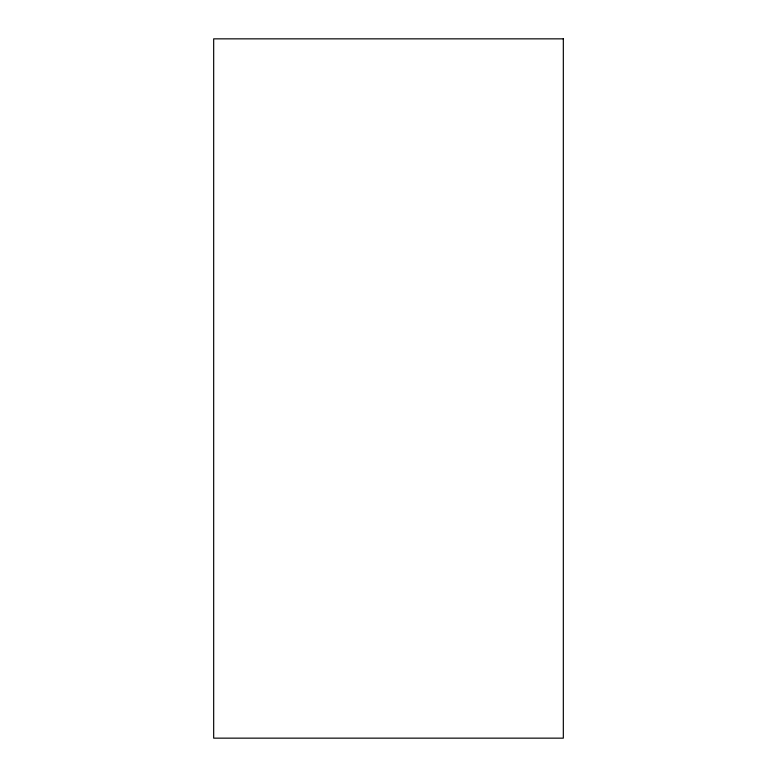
<?xml version="1.0" encoding="UTF-8"?>
<svg xmlns="http://www.w3.org/2000/svg" width="777" height="777" viewBox="0 0 777 777"><rect width="100%" height="100%" fill="white"/><g stroke="black" fill="none" stroke-linecap="round" stroke-linejoin="round"><path stroke-width="1.17" d="M563.325 38.85L213.675 38.85L213.675 738.15L563.325 738.15L563.325 38.85"/></g></svg>
